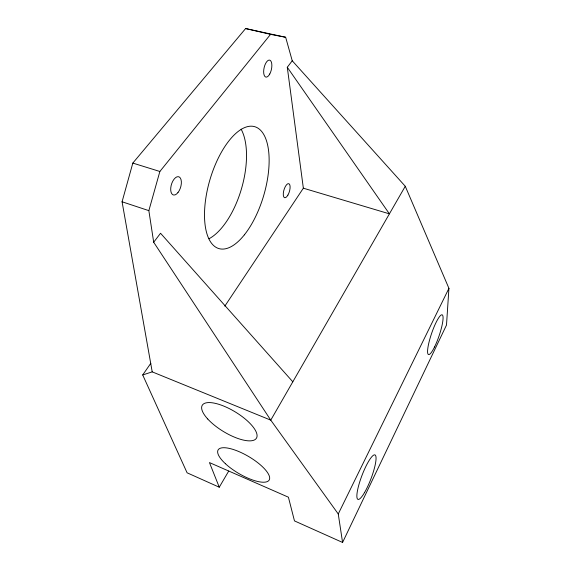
<?xml version="1.0" encoding="UTF-8"?>
<svg xmlns="http://www.w3.org/2000/svg" width="571" height="571" viewBox="0 0 571 571"><rect width="100%" height="100%" fill="white"/><g stroke="black" fill="none" stroke-linecap="round" stroke-linejoin="round"><path stroke-width="0.86" d="M342.579 542.45L338.253 513.971L270.768 420.142L152.214 371.864L122.073 201.784L132.822 163.085L245.616 28.55L285.657 37.265L292.238 60.769L405.267 186.267L448.927 288.341L446.501 325.056L342.579 542.45L294.472 520.902L288.412 497.198L209.45 462.574L219.271 487.213L228.728 471.039M405.267 186.267L270.768 420.142L153.685 242.24L148.853 210.642L159.866 171.478L270.554 34.36L285.657 37.265M338.253 513.971L448.927 288.341M224.817 306.135L303.351 188.194L287.284 67.264L292.238 60.769M219.271 487.213L187.095 472.802L142.707 374.954L150.83 363.249M153.685 242.24L160.544 233.254L292.816 381.806M142.707 374.954L152.214 371.864M245.616 28.55L270.554 34.36M303.351 188.194L389.408 213.847L287.284 67.264M132.822 163.085L159.866 171.478M122.073 201.784L148.853 210.642M241.112 129.189A62.846 29.399 -73.8 0 1 241.454 188.851A62.846 29.399 -73.8 0 1 209.043 238.735M207.744 419.014A31.698 11.441 31.3 0 0 255.223 439.477A31.698 11.441 31.3 0 0 225.117 406.659A31.698 11.441 31.3 0 0 207.744 419.014M364.548 492.537A23.796 4.789 -69.1 0 0 375.575 455.494A23.796 4.789 -69.1 0 0 359.259 483.444A23.796 4.789 -69.1 0 0 364.548 492.537M434.552 346.968A21.02 3.933 -71.1 0 0 442.375 314.956A21.02 3.933 -71.1 0 0 429.021 342.172A21.02 3.933 -71.1 0 0 434.552 346.968M225.409 463.716A29.642 9.807 30.5 0 0 268.827 480.525A29.642 9.807 30.5 0 0 236.694 450.69A29.642 9.807 30.5 0 0 225.409 463.716M287.905 195.118A7.33 2.848 -73.6 0 0 288.876 183.698A7.33 2.848 -73.6 0 0 283.316 193.248A7.33 2.848 -73.6 0 0 287.905 195.118M269.776 73.966A8.693 3.747 -77.6 0 0 269.84 60.176A8.693 3.747 -77.6 0 0 263.652 71.653A8.693 3.747 -77.6 0 0 269.776 73.966M177.966 192.57A9.486 4.804 -73.4 0 0 179.387 177.06A9.486 4.804 -73.4 0 0 170.75 187.93A9.486 4.804 -73.4 0 0 177.966 192.57M244.367 234.838A63.524 28.022 -73.6 0 0 260.276 129.974A63.524 28.022 -73.6 0 0 205.824 198.173A63.524 28.022 -73.6 0 0 244.367 234.838"/></g></svg>
